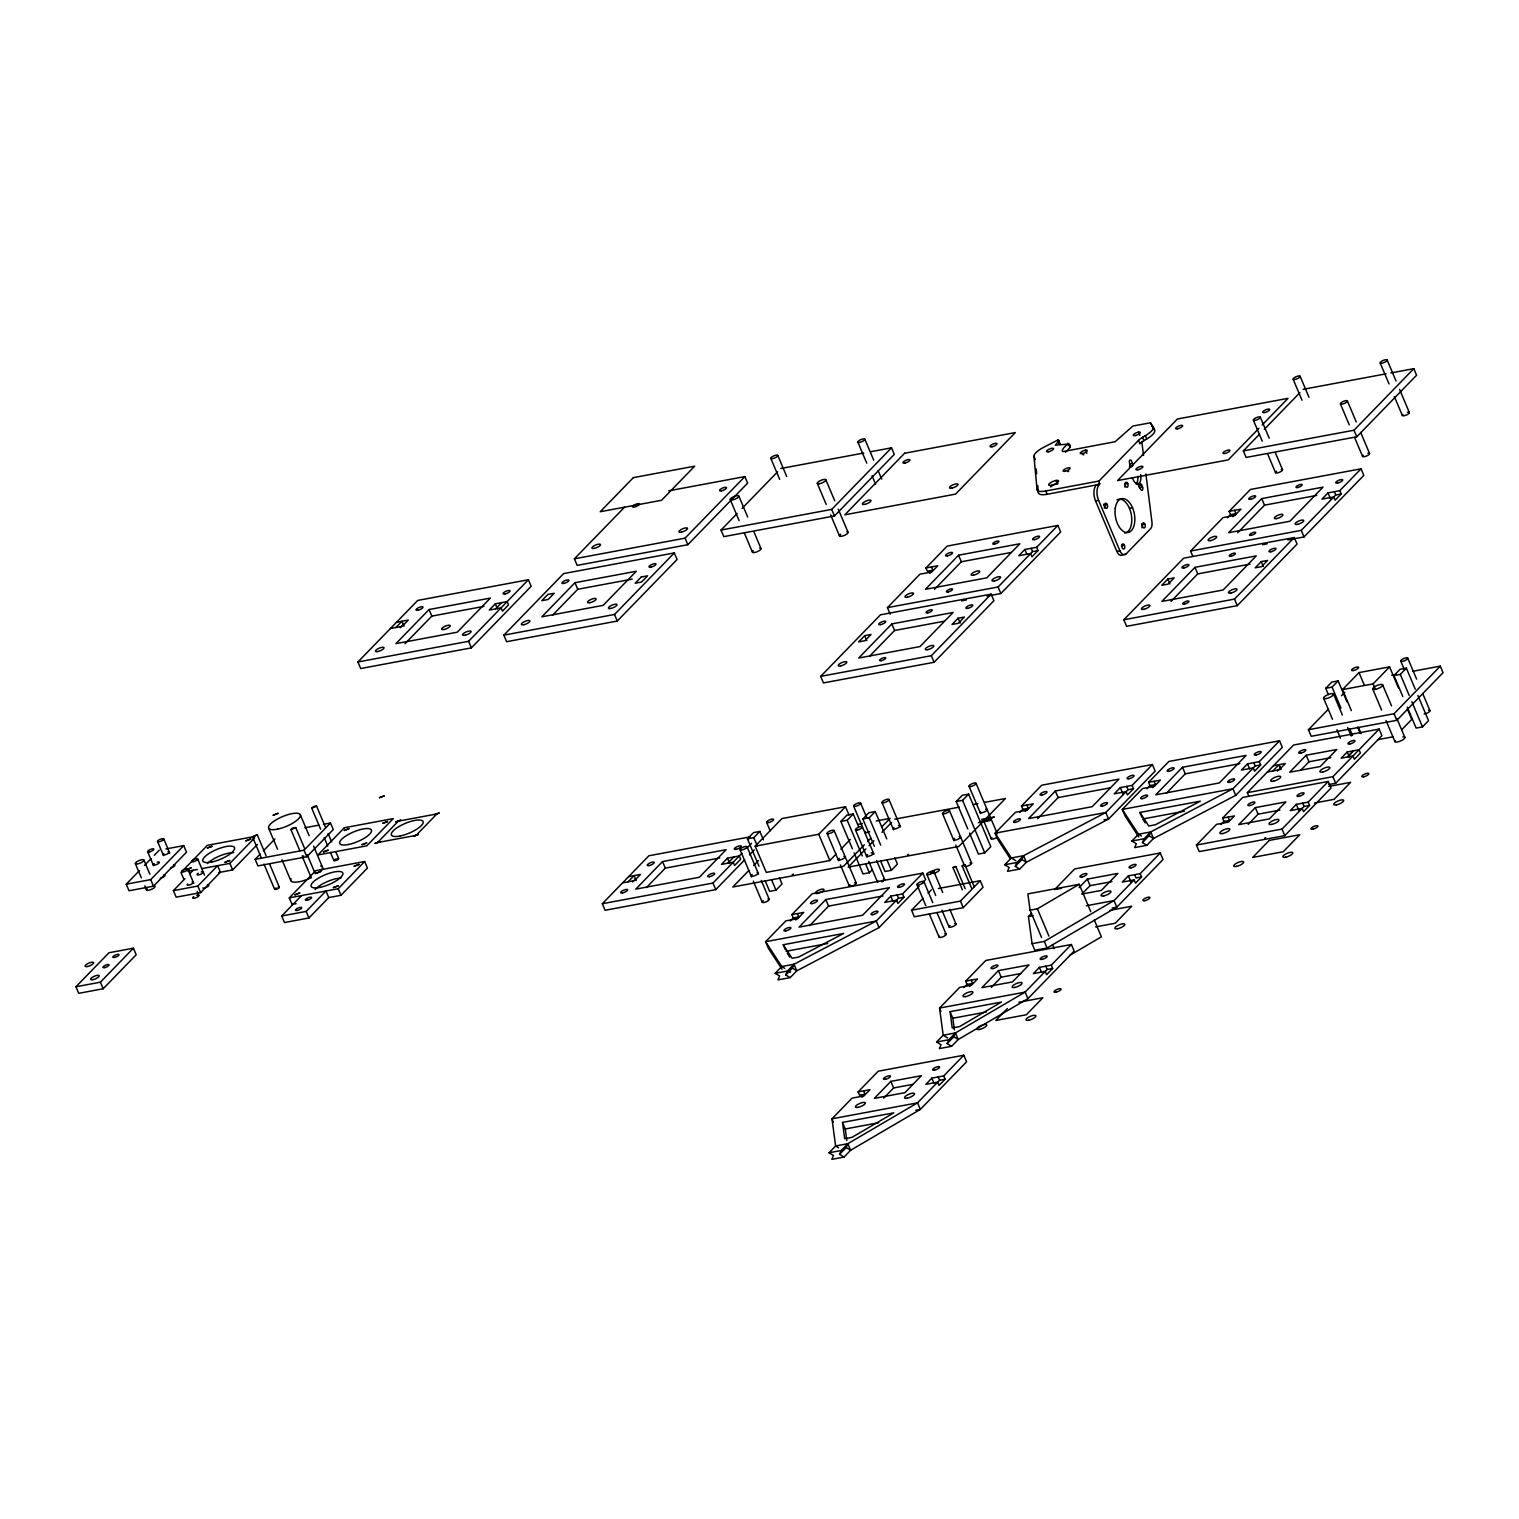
<?xml version="1.0" encoding="UTF-8"?>
<svg xmlns="http://www.w3.org/2000/svg" width="1519" height="1519" viewBox="0 0 1519 1519"><rect width="100%" height="100%" fill="white"/><g stroke="black" fill="none" stroke-linecap="round" stroke-linejoin="round"><path stroke-width="1.5" d="M266.11 855.748L257.243 834.728L252.553 836.931L261.306 857.798M299.813 850.621L290.907 829.545L292.977 827.855L295.749 827.532L304.616 848.551M295.768 827.722L290.926 829.602M320.623 829.184L311.718 808.127L313.787 806.437L316.56 806.114L325.427 827.133M337.332 858.52C342.497 859.108 329.376 862.792 335.984 858.957M186.552 869.627L191.375 867.577L187.824 869.836M955.774 866.589L953.002 867.615L955.774 866.495L965.154 888.71M971.552 888.121L962.173 865.906L963.445 864.9L964.926 864.729L974.325 887.001M964.945 864.881L962.192 865.944M919.185 886.28L879.026 927.615L796.791 970.812L790.184 977.609L785.741 974.894L787.412 971.04L794.019 964.242L876.254 921.046L896.514 900.178L897.9 903.463L903.957 897.235L902.571 893.95L922.83 873.102L925.603 879.653L922.394 882.976M785.741 974.894L792.348 968.097L794.019 964.242L781.791 966.521L775.184 973.318L779.627 976.033L777.956 979.888L790.184 977.609M839.589 1154.345L841.241 1150.491L847.849 1143.693L917.552 1102.832L937.66 1082.155L939.046 1085.439L945.103 1079.193L943.698 1075.927L963.806 1055.23L966.578 1061.8L920.343 1109.402L850.621 1150.263L844.032 1157.06L831.804 1159.339L833.475 1155.484L829.032 1152.769L835.621 1145.972L847.849 1143.693L850.621 1150.263L846.178 1147.548L839.589 1154.345L844.032 1157.06M846.178 1147.548L847.849 1143.693M1015.281 866.343L1016.952 862.488L1023.559 855.691L1105.813 812.494L1128.047 789.709L1133.516 788.684L1132.13 785.399L1152.389 764.532L1155.162 771.101L1108.585 819.064L1026.331 862.26L1019.724 869.058L1007.496 871.336L1009.167 867.482L1004.724 864.767L1011.331 857.969L1023.559 855.691L1026.331 862.26L1021.888 859.545L1015.281 866.343L1019.724 869.058M1021.888 859.545L1023.559 855.691M947.153 1043.591L948.824 1039.737L955.432 1032.939L1025.135 992.097L1045.224 971.4L1046.61 974.685L1052.667 968.457L1051.281 965.173L1071.37 944.495L1074.142 951.046L1027.907 998.667L958.204 1039.509L951.597 1046.306L939.369 1048.585L941.039 1044.73L936.596 1042.034L943.204 1035.217L955.432 1032.939L958.204 1039.509L953.761 1036.793L947.153 1043.591L951.597 1046.306M953.761 1036.793L955.432 1032.939M1142.44 842.608L1144.111 838.754L1150.718 831.937L1232.953 788.76L1255.207 765.956L1260.656 764.949L1259.27 761.665L1279.53 740.797L1282.302 747.367L1235.725 795.31L1153.491 838.507L1146.883 845.305L1134.655 847.602L1136.326 843.748L1131.883 841.032L1138.491 834.235L1150.718 831.937L1153.491 838.507L1149.048 835.792L1142.44 842.608L1146.883 845.305M1149.048 835.792L1150.718 831.937M1068.863 444.004L1055.344 445.2L1059.104 440.567L1057.889 440.016L1042.831 447.744A17.203 5.241 -22.9 0 0 1033.945 456.327L1037.021 489.308L1038.407 492.593A17.962 5.449 -22.9 0 0 1047.142 494.283L1099.414 484.371L1098.978 481.048L1138.472 440.377A11.962 3.646 -22.9 0 1 1142.535 437.358L1145.307 435.725A17.962 5.449 -22.9 0 0 1153.13 426.687L1150.149 422.852L1132.927 426.023L1115.155 441.706L1063.623 451.466C1058.04 452.396 1071.275 438.231 1070.173 447.383L1065.465 452.225M1070.249 447.289L1067.648 443.206M165.951 848.931L183.723 845.608L186.514 852.178L153.476 886.185L129.02 890.742L126.248 884.172L139.463 870.577M144.419 865.469L151.027 858.672M154.33 855.273L159.286 850.165M357.933 661.961L417.725 600.423L528.384 579.745L531.156 586.315L471.365 647.872L360.706 668.531L357.933 661.961L468.593 641.303L528.384 579.745M126.248 884.172L150.704 879.615L183.723 845.608M395.889 627.499L401.946 621.271L404.016 626.189M400.294 627.67L403.332 624.537M429.061 609.537L395.946 643.638L457.238 632.189L490.371 598.087L429.061 609.537L431.833 616.106L405.022 643.695M75.95 986.761L108.969 952.755L133.425 948.179L136.197 954.748L103.178 988.755L78.722 993.331L75.95 986.761L100.406 982.185L133.425 948.179M173.394 890.628L197.831 886.052L217.654 865.659L220.426 872.21L200.622 892.621L176.166 897.178L173.394 890.628L184.938 878.723M189.894 873.615L193.198 870.216M201.932 868.583L229.882 863.362L254.66 837.861M218.679 872.552L232.654 869.931L257.433 844.431M495.327 603.821L489.289 610.049L501.08 607.847L502.466 611.132L508.523 604.904L507.137 601.619L495.327 603.821L497.416 608.739M495.631 608.872L501.688 602.644M323.49 824.285L330.477 822.994L333.25 829.545L306.819 856.754L257.926 865.887L255.154 859.317L260.091 854.21M263.395 850.811L274.958 838.925M668.759 490.808L744.842 476.605L747.614 483.156L687.822 544.713L577.163 565.391L574.391 558.821L624.48 507.251M503.852 635.151L563.644 573.593L674.303 552.935L677.075 559.486L617.284 621.043L506.624 641.702L503.852 635.151L614.511 614.473L674.303 552.935M255.154 859.317L304.047 850.184L330.477 822.994M574.979 582.707L541.865 616.809L603.157 605.359L636.29 571.258L574.979 582.707L577.752 589.277L552.536 615.252M296.148 903.672L292.085 904.432L289.313 897.862L315.724 870.653L364.636 861.52L367.408 868.09L340.978 895.299L328.75 897.577L308.946 917.97L284.49 922.546L281.718 915.976L301.54 895.583M281.718 915.976L306.173 911.419L325.977 891.007L328.75 897.577M289.313 897.862L338.205 888.729L364.636 861.52M574.391 558.821L685.05 538.163L744.842 476.605M870.748 451.713L891.501 447.839L894.273 454.409L834.482 515.947L723.822 536.625L721.031 530.055L737.209 513.422M742.05 508.428L777.595 471.82M721.031 530.055L831.709 509.397L891.501 447.839M820.678 676.373L880.469 614.815L991.129 594.138L993.901 600.708L934.109 662.265L823.45 682.923L820.678 676.373L931.337 655.695L991.129 594.138M890.21 614.208L887.438 607.638L919.925 574.182L931.736 571.979L937.793 565.752L925.982 567.954L927.368 571.239L932.818 570.214L931.432 566.929M925.982 567.954L947.21 546.081L1057.889 525.422L1060.661 531.992L1000.869 593.53L987.027 596.113M744.671 859.849L715.753 889.621L605.094 910.28L602.321 903.729L648.898 855.767L750.348 836.817M864.691 635.664L858.634 641.891L864.976 640.714L871.033 634.467L864.691 635.664L866.76 640.581M628.05 881.836L634.107 875.609L636.176 880.526M929.799 573.328L932.818 570.214M632.455 882.007L635.493 878.893M891.805 623.929L858.691 658.031L919.982 646.581L953.097 612.48L891.805 623.929L894.577 630.499L869.343 656.474M958.565 555.194L925.451 589.296L986.742 577.847L1019.857 543.764L958.565 555.194L961.337 561.764L934.527 589.372M662.531 861.577L635.777 889.128L699.348 877.26L726.12 849.691L662.531 861.577L665.303 868.127L646.41 887.59M958.071 618.214L952.014 624.461L958.375 623.265L964.413 617.037L958.071 618.214L960.16 623.151M1036.642 547.296L1024.831 549.498L1018.774 555.726L1030.585 553.524L1031.971 556.808L1038.028 550.562L1036.642 547.296L1057.889 525.422M727.487 858.159L721.449 864.406L733.24 862.203L734.645 865.469L740.683 859.241L739.297 855.957L727.487 858.159L729.576 863.096M758.968 866.172L747.443 838.849L753.5 832.621L759.842 831.444L763.392 839.836M727.791 863.21L733.848 856.982M747.443 838.849L753.785 837.672L759.842 831.444M1100.079 483.688L1096.357 484.941A11.962 6.646 79.4 0 0 1095.522 500.871L1116.864 551.435A7.481 4.158 79.4 0 0 1122.94 554.587L1125.997 554.017L1150.548 528.764A7.481 4.158 79.4 0 0 1151.972 522.213L1145.877 473.89M887.438 607.638L998.097 586.98L1032.559 551.587L1038.028 550.562M602.321 903.729L712.981 883.052L741.899 853.298M746.721 848.324L751.525 843.368M1138.472 440.377L1139.858 443.662L1141.794 441.668L1143.541 455.472M836.134 854.039L829.849 860.532L766.26 872.4L755.171 846.14L781.924 818.589L845.513 806.722L848.931 814.792M749.494 854.893L754.316 849.937M748.867 870.463L732.804 887.001L843.482 866.324L864.349 844.83M753.69 865.507L758.513 860.532M755.171 846.14L818.741 834.273L845.513 806.722M852.368 848.722L840.842 821.418L846.88 815.19L853.241 813.994L858.558 826.602M765.196 880.868L769.62 891.368L775.981 890.191L782.019 883.963L779.361 877.659M840.842 821.418L847.184 820.222L853.241 813.994M874.374 846.292L862.83 818.988L868.887 812.741L875.229 811.564L886.773 838.868M862.83 818.988L869.172 817.792L875.229 811.564M840.861 849.178L850.298 839.456M1258.947 428.301L1228.244 459.896L1117.566 480.574L1177.358 419.016L1288.036 398.339L1262.175 424.959M790.279 921.008L793.298 917.894L791.912 914.609L812.171 893.761L922.83 873.102M1390.739 372.971L1413.809 368.661L1416.581 375.231L1356.79 436.788L1246.112 457.447L1243.339 450.877L1259.498 434.244M1264.359 429.25L1299.903 392.661M867.558 841.526L870.786 838.222M882.026 826.64L890.058 818.38L876.216 820.963M795.728 920.001L798.766 916.887L797.38 913.603M865.868 848.931L848.191 867.121L958.869 846.463L1005.445 798.5L984.692 802.374M869.077 845.627L873.9 840.672M881.931 832.393L891.558 822.482M825.804 899.571L799.051 927.122L862.621 915.235L889.393 887.685L825.804 899.571L828.577 906.121L809.684 925.584M854.153 852.937L863.02 873.938L869.362 872.76L872.4 869.646M1123.832 619.752L1183.624 558.195L1294.283 537.536L1297.055 544.106L1237.263 605.663L1126.604 626.322L1123.832 619.752L1234.491 599.094L1294.283 537.536M1192.662 555.954L1190.592 551.036L1223.08 517.58L1234.89 515.378L1240.947 509.131L1229.137 511.352L1230.523 514.618L1227.504 517.751M1229.137 511.352L1250.384 489.479L1361.043 468.82L1363.815 475.371L1304.024 536.929L1287.884 539.948M1167.845 579.062L1161.788 585.29L1168.13 584.093L1174.187 577.866L1167.845 579.062L1169.915 583.98M967.755 828.861L956.229 801.538L962.268 795.31L968.628 794.133L990.806 846.653L984.749 852.881L978.407 854.058L969.54 833.058M1232.953 516.726L1235.991 513.612L1234.605 510.327M880.583 860.988L885.007 871.507L891.368 870.311L897.406 864.083L894.748 857.779M956.229 801.538L962.571 800.361L968.628 794.133M1194.978 567.328L1161.845 601.429L1223.156 589.98L1256.27 555.878L1194.978 567.328L1197.75 573.897L1170.94 601.486M1261.719 498.593L1228.605 532.694L1289.916 521.245L1323.03 487.143L1261.719 498.593L1264.511 505.162L1237.7 532.77M902.571 893.95L890.761 896.153L884.723 902.4L896.514 900.178M895.469 901.375L898.507 898.261L903.957 897.235M1243.339 450.877L1354.018 430.219L1413.809 368.661M938.362 888.52L980.268 880.697L983.04 887.248L963.236 907.659L914.324 916.792L911.552 910.223L923.115 898.318M928.071 893.229L931.375 889.83M1019.819 812.456L1022.838 809.342L1021.452 806.057L1041.73 785.209L1152.389 764.532M1261.245 561.612L1255.188 567.84L1261.529 566.663L1267.587 560.435L1261.245 561.612L1263.314 566.53M1339.796 490.675L1327.986 492.878L1321.948 499.124L1333.758 496.922L1335.144 500.188L1341.182 493.96L1339.796 490.675L1361.043 468.82M1025.287 811.45L1028.306 808.336L1026.92 805.051M1190.592 551.036L1301.251 530.359L1335.733 494.985L1341.182 493.96M1055.363 791L1028.591 818.57L1092.18 806.684L1118.933 779.133L1055.363 791L1058.135 797.57L1037.667 818.646M911.552 910.223L960.464 901.09L980.268 880.697M1132.13 785.399L1120.319 787.601L1114.262 793.829L1126.073 791.627L1127.459 794.912L1133.516 788.684M1146.978 788.722L1149.997 785.608L1148.611 782.323L1168.87 761.456L1279.53 740.797M1152.427 787.696L1155.465 784.582L1154.079 781.298M863.627 1090.87L865.014 1094.155L859.507 1095.18L858.121 1091.895L878.21 1071.218L963.806 1055.23M964.052 987.559L967.071 984.445L965.685 981.16L985.793 960.464L1071.37 944.495M1054.585 889.64L1074.674 868.944L1160.269 852.975L1163.041 859.526L1116.807 907.147L1047.085 947.989L1034.857 950.267L1032.085 943.698L1028.439 916.546L1031.534 913.375M861.995 1097.269L865.014 1094.155M969.559 986.534L972.578 983.401L971.192 980.135M1182.504 767.266L1155.75 794.817L1219.32 782.95L1246.093 755.399L1182.504 767.266L1185.276 773.836L1166.383 793.279M890.856 1081.376L874.355 1098.37L904.906 1092.674L921.425 1075.68L890.856 1081.376L893.628 1087.946L883.735 1098.142M998.439 970.641L981.92 987.635L1012.489 981.92L1028.99 964.926L998.439 970.641L1001.211 977.192L991.299 987.407M1079.079 887.609L1087.319 879.121L1117.889 873.406L1101.37 890.4L1081.737 894.083L1090.091 885.672L1111.927 881.609M943.698 1075.927L931.869 1078.129L925.812 1084.357L937.66 1082.155M1051.281 965.173L1039.433 967.394L1033.376 973.622L1045.224 971.4M1140.161 873.653L1128.332 875.874L1122.275 882.102L1134.123 879.881L1135.509 883.166L1141.566 876.938L1140.161 873.653L1160.269 852.975M1007.344 1008.559L995.78 1020.464L1026.35 1014.749L1042.869 997.755L1018.85 1002.236M1134.123 879.881L1114.016 900.577L1044.312 941.419L1032.085 943.698M936.558 1083.351L939.596 1080.237L945.103 1079.193M1044.142 972.597L1047.161 969.483L1052.667 968.457M1259.27 761.665L1247.46 763.867L1241.422 770.095L1253.213 767.892L1254.599 771.177L1260.656 764.949M1328.384 694.62L1325.726 688.316L1331.783 682.088L1338.125 680.892L1347.011 701.911M1325.726 688.316L1332.068 687.12L1338.125 680.892M1351.378 710.607L1342.511 689.588L1359.011 672.594L1389.581 666.879L1398.467 687.898M1222.586 818.133L1242.675 797.437L1328.252 781.469L1331.024 788.038L1284.789 835.64L1199.213 851.608L1196.44 845.058L1216.529 824.361L1228.377 822.159L1234.434 815.912L1222.586 818.133L1223.972 821.418L1220.934 824.532M1248.713 795.937L1247.327 792.652L1293.561 745.051L1379.138 729.082L1381.91 735.652L1335.676 783.253L1328.745 784.545M1412.518 671.322L1440.278 666.138L1443.05 672.708L1396.815 720.31L1311.22 736.297L1308.448 729.728L1328.271 709.316M1341.486 695.721L1344.79 692.322M1272.884 770.949L1278.979 764.722L1281.049 769.639M1277.289 771.12L1280.327 768.006L1278.922 764.722M1342.511 689.588L1373.081 683.892L1389.581 666.879M1255.321 807.614L1238.801 824.608L1269.371 818.912L1285.89 801.899L1255.321 807.614L1258.093 814.184L1248.181 824.38M1306.207 755.228L1289.688 772.222L1320.258 766.525L1336.777 749.513L1306.207 755.228L1308.979 761.779L1300.72 770.285M1402.834 696.575L1393.967 675.575L1400.024 669.347L1406.366 668.151L1415.233 689.17M1393.967 675.575L1400.309 674.398L1406.366 668.151M1308.163 802.146L1296.315 804.367L1290.258 810.595L1302.106 808.393L1303.492 811.659L1309.549 805.431L1308.163 802.146L1328.252 781.469M1347.201 751.981L1341.144 758.209L1352.992 755.987L1354.378 759.272L1360.435 753.044L1359.049 749.759L1347.201 751.981L1349.29 756.899M1347.505 757.032L1353.543 750.785L1347.543 757.013M1196.44 845.058L1282.017 829.07L1304.043 806.456L1309.549 805.431M1247.327 792.652L1332.904 776.684L1379.138 729.082M1308.448 729.728L1394.043 713.74L1440.278 666.138M1401.866 729.614L1411.778 719.398L1407.335 708.898M1407.278 707.094L1416.145 728.095L1422.487 726.917L1428.544 720.671L1417.892 695.474M1139.858 443.662A11.962 3.646 -22.9 0 1 1143.921 440.643L1146.693 439.01A17.962 5.449 -22.9 0 0 1154.516 429.972L1153.13 426.687M1079.212 884.305L1027.869 893.894L1030.053 910.185L1037.382 908.818L1079.212 884.305L1090.737 911.628M1069.528 955.508L1101.389 936.824L1094.288 920.02M276.002 887.893C270.914 891.596 283.085 887.476 278.015 887.134M303.591 855.957L302.11 855.957M780.823 468.498L863.836 453.004M1303.131 389.32L1386.125 373.826M1132.794 465.592A2.241 1.253 79.4 0 0 1132.566 463.428L1129.509 463.998A2.241 1.253 79.4 0 1 1129.395 466.941M1037.021 489.308A17.962 5.449 -22.9 0 0 1045.756 490.998L1098.978 481.048M1124.668 484.048L1127.725 483.479M396.478 622.277L408.288 620.075L402.231 626.303L390.421 628.505M431.833 616.106L484.048 606.347M1136.725 484.447L1139.782 483.877A2.241 1.253 79.4 0 1 1141.604 484.827L1142.554 487.067A2.241 1.253 79.4 0 1 1142.383 490.048A2.241 1.253 79.4 0 1 1140.56 489.099L1139.63 486.877A2.241 1.253 79.4 0 1 1139.782 483.877M577.752 589.277L632.246 579.1M1141.604 484.827L1138.547 485.396L1139.497 487.637A2.241 1.253 79.4 0 1 1139.725 488.396M1139.497 487.637L1142.554 487.067M1095.522 500.871L1098.579 500.302A11.962 6.646 79.4 0 1 1099.414 484.371M1104.18 505.143L1107.237 504.574M1129.471 508.314L1132.528 507.745M1141.851 524.758L1144.908 524.188M961.337 561.764L1011.293 552.441M1264.511 505.162L1316.707 495.422M1230.523 514.618L1235.991 513.612M1121.383 545.853L1124.44 545.283M1116.864 551.435L1119.921 550.865A7.481 4.158 79.4 0 0 1125.997 554.017M961.679 600.859L966.293 599.986M1262.536 544.675L1267.131 543.821M894.577 630.499L944.533 621.176M1197.75 573.897L1249.966 564.138M253.977 836.608L207.4 845.305L180.97 872.495L183.761 879.064M304.863 827.76L318.819 825.159M187.957 871.203L197.28 869.457M1391.708 675.214L1396.322 674.341M857.779 824.399L862.393 823.545M894.767 819.159L959.324 807.121M973.166 804.538L977.78 803.665M665.303 868.127L719.816 857.969M628.638 876.634L640.448 874.431L634.391 880.659L622.581 882.862M1058.135 797.57L1110.351 787.829M1185.276 773.836L1239.77 763.658M1021.452 806.057L1033.262 803.855L1027.205 810.083L1015.414 812.304L995.135 833.153L997.907 839.722L1010.363 858.805M1148.611 782.323L1160.421 780.12L1154.364 786.348L1142.554 788.551L1122.294 809.418L1125.066 815.988L1138.775 836.969M1377.79 739.658L1393.075 736.81M1022.838 809.342L1028.306 808.336M1149.997 785.608L1155.465 784.582M1273.473 765.747L1285.321 763.525L1279.264 769.772L1267.416 771.975M1308.979 761.779L1330.815 757.715M1139.934 812.437L1200.333 801.178L1155.427 824.741L1148.763 825.994L1139.934 812.437L1142.003 817.374M1103.971 819.918L1108.585 819.064L1105.813 812.494L995.135 833.153L1011.331 857.969L1015.774 860.684M1184.516 811.203L1142.706 819.007L1145.231 822.88M1328.802 786.424L1350.638 782.342L1334.119 799.336L1314.486 803.019M1258.093 814.184L1279.928 810.102M1223.972 821.418L1229.479 820.393L1228.093 817.108M1004.724 864.767L1016.952 862.488M1131.883 841.032L1144.111 838.754M828.577 906.121L883.071 895.944M791.912 914.609L803.722 912.406L797.665 918.653L785.855 920.856L765.595 941.704L768.367 948.274L782.076 969.274M793.298 917.894L798.766 916.887M1056.427 889.299L1061.477 888.349M1141.566 876.938L1136.06 877.963L1134.674 874.678M783.234 944.742L843.634 933.463L798.728 957.046L792.064 958.28L783.234 944.742L785.304 949.66M786.007 951.312L827.817 943.489M1028.439 916.546L1033.072 915.691M1086.275 905.761L1114.016 900.577L1116.807 907.147L1112.174 908.001M1109.933 910.318L1131.75 906.235L1115.25 923.229L1095.598 926.894M775.184 973.318L787.412 971.04M786.595 972.711L790.677 971.951M965.685 981.16L977.533 978.939L971.495 985.166L959.647 987.388L939.539 1008.065L943.204 1035.217L947.647 1037.933M1001.211 977.192L1020.863 973.527M967.071 984.445L972.578 983.401M950.059 1011.673L1001.401 1002.084L959.59 1026.597L952.242 1027.964L950.059 1011.673L952.831 1018.243L954.388 1029.882M952.831 1018.243L986.325 1011.996M936.596 1042.034L948.824 1039.737M858.121 1091.895L869.969 1089.693L863.912 1095.921L852.064 1098.123L831.975 1118.819L835.621 1145.972L838.583 1147.775M893.628 1087.946L913.28 1084.281M842.494 1122.427L893.837 1112.838L852.007 1137.351L844.678 1138.718L842.494 1122.427L845.267 1128.978L846.824 1140.617M915.71 1110.275L920.343 1109.402L917.552 1102.832L831.975 1118.819L833.361 1122.104M845.267 1128.978L878.76 1122.731M829.032 1152.769L841.241 1150.491M1059.446 443.282L1060.224 444.232L1058.838 440.947M1141.453 836.039L1138.491 834.235L1122.294 809.418L1232.953 788.76L1235.725 795.31M792.348 968.097L796.791 970.812L794.019 964.242M784.753 968.325L781.791 966.521L765.595 941.704L876.254 921.046L879.026 927.615M279.287 887.115L269.66 864.14M257.262 834.842L252.496 836.893M1152.18 426.307L1154.516 429.972M311.737 808.184L316.56 806.114M338.718 858.596L336.079 852.33M787.26 953.248L789.785 957.103M953.002 867.615L962.381 889.83M1387.151 360.003A3.797 1.158 -22.9 0 1 1382.29 363.136A3.797 1.158 -22.9 0 1 1381.549 361.294A3.797 1.158 -22.9 0 1 1387.151 360.003L1396.037 381.022M1399.588 389.415L1409.347 412.541M1380.163 362.946L1389.05 383.965M1394.366 396.573L1402.36 415.465M1347.391 400.959A3.797 1.158 -22.9 0 1 1342.511 404.073A3.797 1.158 -22.9 0 1 1341.771 402.231A3.797 1.158 -22.9 0 1 1347.391 400.959L1356.258 421.959M1360.701 432.459L1369.568 453.478M1354.018 430.219L1356.79 436.788M1340.404 403.883L1349.271 424.902M1354.606 437.51L1362.581 456.403M1300.112 376.256A3.797 1.158 -22.9 0 1 1295.232 379.389A3.797 1.158 -22.9 0 1 1294.492 377.547A3.797 1.158 -22.9 0 1 1300.112 376.256L1308.979 397.275M1293.125 379.199L1301.992 400.219M1407.771 658.202A3.816 1.158 -22.9 0 1 1402.702 661.316A3.816 1.158 -22.9 0 1 1402.246 659.341A3.816 1.158 -22.9 0 1 1407.771 658.202L1416.619 679.126M1422.828 693.822L1429.93 710.645M1334.347 491.7L1335.733 494.985M1400.746 661.126L1404.297 669.537M1327.986 492.878L1330.777 499.447M1400.309 674.398L1409.176 695.398M1411.854 701.702L1422.487 726.917M1382.632 684.841L1391.518 705.841M1396.834 718.449L1404.828 737.361M1394.043 713.74L1396.815 720.31M1260.333 417.212A3.797 1.158 -22.9 0 1 1255.472 420.326A3.797 1.158 -22.9 0 1 1254.732 418.485A3.797 1.158 -22.9 0 1 1260.333 417.212L1269.219 438.213M1275.428 452.928L1282.53 469.732M1373.081 683.892L1374.847 688.088M1372.739 689.075L1381.625 710.095M1386.05 720.595L1394.936 741.614M1301.251 530.359L1304.024 536.929M1253.346 420.136L1262.232 441.156M1267.549 453.763L1275.542 472.656M1359.011 672.594L1364.347 685.202M1358.48 727.411L1361.138 733.715M1357.644 727.107L1360.321 733.411M1332.068 687.12L1340.954 708.139M1349.821 729.139L1352.48 735.443M1333.492 694.012L1342.359 715.012M1347.695 727.62L1351.245 736.031M1323.6 698.265L1332.467 719.265M1336.91 729.766L1340.461 738.177M1332.904 776.684L1335.676 783.253M1234.491 599.094L1237.263 605.663M1150.851 423.079L1152.237 426.364M1302.656 803.171L1304.043 806.456M1145.307 435.725L1146.693 439.01M1142.535 437.358L1143.921 440.643M1296.315 804.367L1299.087 810.937M1138.472 432.118L1139.858 435.402M1132.566 463.428L1131.617 461.187A2.241 1.253 79.4 0 0 1129.794 460.238A2.241 1.253 79.4 0 0 1129.642 463.238L1130.592 465.46A2.241 1.253 79.4 0 0 1132.433 466.371M1253.821 762.69L1255.207 765.956M1282.017 829.07L1284.789 835.64M1132.282 477.669L1133.117 479.643A7.709 4.291 79.4 0 0 1138.851 483.327A7.709 4.291 79.4 0 0 1140.598 474.725M1247.46 763.867L1249.548 768.785M1085.42 450.156L1086.807 453.44M1098.579 500.302L1119.921 550.865M1055.99 480.46L1057.376 483.726M1033.945 456.327L1035.331 459.611M1045.756 490.998L1047.142 494.283M1031.173 548.302L1032.559 551.587M1126.661 786.424L1128.047 789.709M1024.831 549.498L1026.92 554.416M1120.319 787.601L1123.092 794.171M1128.332 875.874L1131.104 882.425M998.097 586.98L1000.869 593.53M1087.319 879.121L1090.091 885.672M864.843 439.181A3.797 1.158 -22.9 0 1 859.982 442.314A3.797 1.158 -22.9 0 1 859.241 440.453A3.797 1.158 -22.9 0 1 864.843 439.181L873.729 460.181M878.153 470.7L881.704 479.093M857.855 442.124L866.741 463.124M872.058 475.732L875.609 484.143M931.337 655.695L934.109 662.265M1037.382 908.818L1048.926 936.122M1052.477 944.533L1054.243 948.729M1044.312 941.419L1047.085 947.989M1030.053 910.185L1041.578 937.508M976.014 783.291A3.797 1.158 -22.9 0 1 971.154 786.424A3.797 1.158 -22.9 0 1 970.413 784.563A3.797 1.158 -22.9 0 1 976.014 783.291L997.318 833.703M1045.775 966.198L1047.161 969.483M969.027 786.234L980.571 813.538M983.23 819.842L991.223 838.754M1039.433 967.394L1041.502 972.312M962.571 800.361L984.749 852.881M825.842 479.757L834.728 500.776M838.279 509.169L848.039 532.277M831.709 509.397L834.482 515.947M817.336 483.422L826.203 504.422M830.646 514.941L839.513 535.941M949.47 810.633A3.797 1.158 -22.9 0 1 944.59 813.747A3.797 1.158 -22.9 0 1 943.85 811.905A3.797 1.158 -22.9 0 1 949.47 810.633L971.647 863.153M1027.907 998.667L1025.135 992.097L939.539 1008.065L940.926 1011.35M942.483 813.557L954.008 840.88M955.793 845.077L964.66 866.077M777.804 455.434A3.797 1.158 -22.9 0 1 772.924 458.567A3.797 1.158 -22.9 0 1 772.184 456.706A3.797 1.158 -22.9 0 1 777.804 455.434L786.671 476.453M960.464 901.09L963.236 907.659M770.817 458.377L779.684 479.377M933.824 871.469A3.797 1.158 -22.9 0 1 928.944 874.602A3.797 1.158 -22.9 0 1 928.204 872.76A3.797 1.158 -22.9 0 1 933.824 871.469L942.691 892.488M949.793 909.292L956.002 923.989M926.837 874.412L935.704 895.432M941.913 910.128L949.014 926.932M888.976 799.545A3.797 1.158 -22.9 0 1 884.096 802.678A3.797 1.158 -22.9 0 1 883.355 800.817A3.797 1.158 -22.9 0 1 888.976 799.545L900.501 826.849M923.913 881.685A3.797 1.158 -22.9 0 1 919.033 884.799A3.797 1.158 -22.9 0 1 918.292 882.957A3.797 1.158 -22.9 0 1 923.913 881.685L932.78 902.685M937.223 913.185L946.09 934.204M881.988 802.488L893.514 829.792M916.925 884.609L925.793 905.628M929.343 914.02L939.103 937.128M738.842 496.105A4.633 1.405 -22.9 0 1 732.671 499.922A4.633 1.405 -22.9 0 1 732.101 497.51A4.633 1.405 -22.9 0 1 738.842 496.105L747.671 517.03M753.88 531.726L760.981 548.53M869.172 817.792L880.716 845.115M886.925 859.811L891.368 870.311M860.627 803.152A3.797 1.158 -22.9 0 1 855.767 806.285A3.797 1.158 -22.9 0 1 855.026 804.443A3.797 1.158 -22.9 0 1 860.627 803.152L866.836 817.868M730.278 499.675L739.145 520.675M744.481 533.283L752.456 552.194M897.121 894.976L898.507 898.261M853.64 806.095L873.957 854.191M876.615 860.495L884.609 879.406M890.761 896.153L892.849 901.09M855.425 829.811L866.969 857.134M868.735 861.33L877.621 882.33M847.184 820.222L862.26 855.938M865.811 864.349L869.362 872.76M834.083 830.494A3.797 1.158 -22.9 0 1 829.203 833.627A3.797 1.158 -22.9 0 1 828.463 831.785A3.797 1.158 -22.9 0 1 834.083 830.494L856.26 883.014M938.21 1076.952L939.596 1080.237M931.869 1078.129L933.938 1083.047M827.096 833.437L838.621 860.741M840.406 864.957L849.273 885.957M818.741 834.273L829.849 860.532M685.05 538.163L687.822 544.713M766.601 822.349L770.152 830.76M753.785 837.672L757.335 846.064M771.538 879.691L775.981 890.191M747.025 846.748A3.797 1.158 -22.9 0 1 742.164 849.88A3.797 1.158 -22.9 0 1 741.424 848.039A3.797 1.158 -22.9 0 1 747.025 846.748L758.57 874.071M761.228 880.374L769.222 899.267M740.038 849.691L751.582 876.995M753.348 881.21L762.234 902.21M614.511 614.473L617.284 621.043M712.981 883.052L715.753 889.621M468.593 641.303L471.365 647.872M328.085 833.437L331.636 841.83M324.174 837.596L327.724 846.007M330.382 852.311L333.933 860.703M338.205 888.729L340.978 895.299M300.287 814.659L309.173 835.678M313.617 846.178L322.484 867.197M307.275 854.855L315.268 873.767M304.047 850.184L306.819 856.754M302.471 856.925L311.338 877.925M306.173 911.419L308.946 917.97M268.673 828.254L277.559 849.254M281.983 859.754L290.87 880.773M263.964 864.102L274.616 889.318M229.882 863.362L232.654 869.931M197.698 858.994A3.361 1.025 -22.9 0 1 193.255 861.767A3.361 1.025 -22.9 0 1 192.799 860.039A3.361 1.025 -22.9 0 1 197.698 858.994L204.514 875.153M197.831 886.052L200.622 892.621M187.786 869.191A3.361 1.025 -22.9 0 1 183.343 871.963A3.361 1.025 -22.9 0 1 182.888 870.235A3.361 1.025 -22.9 0 1 187.786 869.191L193.767 883.336M197.166 891.425L198.875 895.451M163.767 838.944A3.361 1.025 -22.9 0 1 159.324 841.716A3.361 1.025 -22.9 0 1 158.868 839.988A3.361 1.025 -22.9 0 1 163.767 838.944L169.748 853.089M157.539 841.488L163.52 855.634M147.628 851.684L153.609 865.83M143.944 860.115A4.633 1.405 -22.9 0 1 137.792 863.912A4.633 1.405 -22.9 0 1 137.223 861.52A4.633 1.405 -22.9 0 1 143.944 860.115L149.887 874.166M150.704 879.615L153.476 886.185M135.381 863.684L141.362 877.811M144.78 885.9L146.489 889.944M100.406 982.185L103.178 988.755M1036.205 469.029L1036.642 473.738M1037.743 485.529L1038.407 492.593M1265.783 837.691A3.816 1.158 -22.9 0 1 1264.53 838.146M1428.544 710.341A3.816 1.158 -22.9 0 1 1429.208 711.879A3.816 1.158 -22.9 0 1 1424.119 713.968M1402.853 736.943A5.392 1.633 -22.9 0 1 1404.107 738.842A5.392 1.633 -22.9 0 1 1397.499 741.937A5.392 1.633 -22.9 0 1 1395.315 740.475M954.673 923.666A3.797 1.158 -22.9 0 1 955.185 925.261A3.797 1.158 -22.9 0 1 950.097 927.274A3.797 1.158 -22.9 0 1 950.078 925.489M944.571 933.9A3.797 1.158 -22.9 0 1 945.577 935.21A3.797 1.158 -22.9 0 1 940.774 937.413A3.797 1.158 -22.9 0 1 939.539 936.198M869.627 831.501A3.797 1.158 -22.9 0 1 865.602 832.716A3.797 1.158 -22.9 0 1 865.184 831.425M757.165 872.666A3.797 1.158 -22.9 0 1 757.07 874.45A3.797 1.158 -22.9 0 1 752.095 876.292A3.797 1.158 -22.9 0 1 752.19 874.507M843.842 856.431A3.797 1.158 -22.9 0 1 844.355 858.026A3.797 1.158 -22.9 0 1 839.247 860.039A3.797 1.158 -22.9 0 1 839.247 858.254M793.431 874.147A3.797 1.158 -22.9 0 1 792.196 874.678M767.892 898.944A3.797 1.158 -22.9 0 1 768.386 900.539A3.797 1.158 -22.9 0 1 763.298 902.552A3.797 1.158 -22.9 0 1 763.279 900.767M854.513 882.748A3.797 1.158 -22.9 0 1 855.748 884.039A3.797 1.158 -22.9 0 1 850.735 886.28A3.797 1.158 -22.9 0 1 849.994 884.78M898.526 825.501A3.797 1.158 -22.9 0 1 899.4 826.944A3.797 1.158 -22.9 0 1 894.33 829.07A3.797 1.158 -22.9 0 1 893.95 827.418M985.584 809.247A3.797 1.158 -22.9 0 1 986.591 810.557A3.797 1.158 -22.9 0 1 981.806 812.76A3.797 1.158 -22.9 0 1 980.571 811.545M871.071 853.032A3.797 1.158 -22.9 0 1 873.159 854.001A3.797 1.158 -22.9 0 1 867.919 856.393A3.797 1.158 -22.9 0 1 867.577 854.627M959.23 836.551A3.797 1.158 -22.9 0 1 959.742 838.165A3.797 1.158 -22.9 0 1 954.654 840.178A3.797 1.158 -22.9 0 1 954.635 838.374M908.59 854.381A3.797 1.158 -22.9 0 1 907.584 854.798M997.148 837.254A3.797 1.158 -22.9 0 1 992.344 839.096A3.797 1.158 -22.9 0 1 991.945 837.558M883.28 879.083A3.797 1.158 -22.9 0 1 884.533 879.862A3.797 1.158 -22.9 0 1 881.779 881.836M877.754 881.761A3.797 1.158 -22.9 0 1 878.191 881.286M969.9 862.887A3.797 1.158 -22.9 0 1 971.363 863.912A3.797 1.158 -22.9 0 1 967.014 866.229A3.797 1.158 -22.9 0 1 964.736 865.621M930.843 872.703A4.633 1.405 -22.9 0 1 936.255 869.514A4.633 1.405 -22.9 0 1 939.103 870.425A4.633 1.405 -22.9 0 1 933.293 873.482M192.078 882.007A3.361 1.025 -22.9 0 1 192.78 883.261A3.361 1.025 -22.9 0 1 188.47 885.159A3.361 1.025 -22.9 0 1 187.578 884.001M167.887 851.779A3.361 1.025 -22.9 0 1 168.761 853.013A3.361 1.025 -22.9 0 1 164.28 854.95A3.361 1.025 -22.9 0 1 163.824 853.526M157.16 862.165A3.361 1.025 -22.9 0 1 159.077 863.001A3.361 1.025 -22.9 0 1 154.368 865.146A3.361 1.025 -22.9 0 1 154.235 863.495M163.577 875.115A3.361 1.025 -22.9 0 1 164.527 876.235A3.361 1.025 -22.9 0 1 160.349 878.21M173.944 864.862A3.361 1.025 -22.9 0 1 174.419 866.039A3.361 1.025 -22.9 0 1 170.793 867.9M154.179 885.9A4.633 1.405 -22.9 0 1 153.723 888.083A4.633 1.405 -22.9 0 1 148.008 890.305A4.633 1.405 -22.9 0 1 147.115 888.672M315.06 889.583A17.203 5.241 -22.9 0 1 340.997 878.02M207.362 863.533A17.203 5.241 -22.9 0 1 233.66 852.653M201.211 871.944A3.361 1.025 -22.9 0 1 202.805 872.95A3.361 1.025 -22.9 0 1 198.04 875.001A3.361 1.025 -22.9 0 1 198.248 873.216M196.729 895.318A3.361 1.025 -22.9 0 1 198.514 896.21A3.361 1.025 -22.9 0 1 193.786 898.318A3.361 1.025 -22.9 0 1 193.748 896.647M207.4 884.95A3.361 1.025 -22.9 0 1 207.666 886.621A3.361 1.025 -22.9 0 1 202.786 888.026M320.661 865.982A17.203 5.241 -22.9 0 1 320.737 871.355M310.142 878.172A17.203 5.241 -22.9 0 1 291.04 878.704M1050.692 486.915A5.392 1.633 -22.9 0 1 1058.002 483.65M1067.895 471.631A3.816 1.158 -22.9 0 1 1068.673 471.365M1083.123 454.903A3.816 1.158 -22.9 0 1 1083.806 454.504M1141.529 524.15A2.62 1.462 79.4 0 1 1141.927 527.871M1103.572 504.175A2.62 1.462 79.4 0 1 1104.332 508.124M1124.801 484.409A2.62 1.462 79.4 0 1 1124.801 487.029M1116.978 499.865A17.203 9.57 79.4 0 1 1130.971 513.004A17.203 9.57 79.4 0 1 1124.763 533.093M1137.75 476.396A7.709 4.291 79.4 0 1 1135.927 483.802M1407.372 412.314A3.797 1.158 -22.9 0 1 1408.948 413.434A3.797 1.158 -22.9 0 1 1404.031 415.75A3.797 1.158 -22.9 0 1 1402.929 414.421M1281.201 469.409A3.797 1.158 -22.9 0 1 1281.694 471.004A3.797 1.158 -22.9 0 1 1276.606 473.017A3.797 1.158 -22.9 0 1 1276.587 471.213M1367.841 453.213A3.797 1.158 -22.9 0 1 1369.056 454.485A3.797 1.158 -22.9 0 1 1364.043 456.725A3.797 1.158 -22.9 0 1 1363.303 455.225M759.766 548.15A4.633 1.405 -22.9 0 1 759.918 550.182A4.633 1.405 -22.9 0 1 753.994 552.574A4.633 1.405 -22.9 0 1 753.272 550.77M846.805 531.897A4.633 1.405 -22.9 0 1 846.842 534.023A4.633 1.405 -22.9 0 1 840.748 536.34A4.633 1.405 -22.9 0 1 840.71 534.194M635.796 504.194A3.797 1.158 -22.9 0 1 639.328 504.46A3.797 1.158 -22.9 0 1 633.822 507.156A3.797 1.158 -22.9 0 1 634.107 505.011M273.211 815.19L278.034 813.311L273.211 815.19M323.49 851.95L328.351 850.108L323.509 851.874M344.3 830.532L349.142 828.633L344.357 830.38M362.016 844.754L366.857 842.912L362.054 844.621M375.136 843.425L379.997 841.583L375.136 843.425M379.484 797.684L384.345 795.842L379.503 797.627M382.807 823.336L387.668 821.494L382.826 823.26M395.946 821.988L400.769 820.108L396.003 821.855M413.643 836.228L418.485 834.33L413.7 836.077M434.453 814.811L439.295 812.912L434.472 814.735M207.381 848.02L212.204 846.235L207.419 847.925M225.078 862.26L229.92 860.457L225.116 862.165M245.888 840.842L250.73 839.039L245.888 840.842M294.895 894.805L299.699 892.944L294.895 894.805M315.705 873.387L320.547 871.583L315.705 873.387M333.402 887.609L338.243 885.824L333.402 887.609M354.212 866.191L359.054 864.406L354.212 866.191M633.366 477.631L600.252 511.713L661.543 500.283L694.677 466.181L633.366 477.631M547.865 594.442L541.808 600.67L548.15 599.492L554.207 593.245L547.865 594.442M344.338 827.741L317.927 854.95L366.82 845.817L393.25 818.608L344.338 827.741M398.377 821.133L377.566 842.551L416.073 835.374L436.883 813.937L398.377 821.133M641.246 576.992L635.208 583.239L641.55 582.043L647.607 575.815L641.246 576.992M904.64 453.232L844.849 514.789L955.527 494.131L1015.3 432.573L904.64 453.232M1269.181 840.444L1252.681 857.438L1283.232 851.722L1299.751 834.728L1269.181 840.444M987.939 818.171L978.521 822.709L990.749 820.431L987.939 818.171M994.053 817.032L984.635 821.57L981.825 819.311L994.053 817.032M1057.699 440.054L1059.009 443.339L1057.699 440.054M907.394 1098.142A5.392 1.633 -22.9 0 0 914.514 1093.718A5.392 1.633 -22.9 0 0 906.672 1095.37A5.392 1.633 -22.9 0 0 907.394 1098.142M858.254 1107.332A5.392 1.633 -22.9 0 0 865.374 1102.889A5.392 1.633 -22.9 0 0 857.532 1104.56A5.392 1.633 -22.9 0 0 858.254 1107.332M934.584 1070.117A3.816 1.158 -22.9 0 0 939.615 1066.984A3.816 1.158 -22.9 0 0 934.071 1068.142A3.816 1.158 -22.9 0 0 934.584 1070.117M885.425 1079.287A3.816 1.158 -22.9 0 0 890.476 1076.155A3.816 1.158 -22.9 0 0 884.912 1077.332A3.816 1.158 -22.9 0 0 885.425 1079.287M1014.977 987.407A5.392 1.633 -22.9 0 0 1022.078 982.983A5.392 1.633 -22.9 0 0 1014.255 984.635A5.392 1.633 -22.9 0 0 1014.977 987.407M965.818 996.578A5.392 1.633 -22.9 0 0 972.938 992.154A5.392 1.633 -22.9 0 0 965.097 993.806A5.392 1.633 -22.9 0 0 965.818 996.578M1042.148 959.362A3.816 1.158 -22.9 0 0 1047.18 956.229A3.816 1.158 -22.9 0 0 1041.635 957.407A3.816 1.158 -22.9 0 0 1042.148 959.362M992.989 968.533A3.816 1.158 -22.9 0 0 998.04 965.4A3.816 1.158 -22.9 0 0 992.477 966.578A3.816 1.158 -22.9 0 0 992.989 968.533M1055.99 992.192A3.816 1.158 -22.9 0 0 1061.059 989.059A3.816 1.158 -22.9 0 0 1055.515 990.217A3.816 1.158 -22.9 0 0 1055.99 992.192M979.66 1029.407A5.392 1.633 -22.9 0 0 986.799 1024.983A5.392 1.633 -22.9 0 0 978.995 1026.616A5.392 1.633 -22.9 0 0 979.66 1029.407M1028.8 1020.236A5.392 1.633 -22.9 0 0 1035.958 1015.812A5.392 1.633 -22.9 0 0 1028.154 1017.445A5.392 1.633 -22.9 0 0 1028.8 1020.236M1117.699 928.717A5.392 1.633 -22.9 0 0 1124.857 924.293A5.392 1.633 -22.9 0 0 1117.035 925.925A5.392 1.633 -22.9 0 0 1117.699 928.717M1144.889 900.672A3.816 1.158 -22.9 0 0 1149.959 897.539A3.816 1.158 -22.9 0 0 1144.415 898.697A3.816 1.158 -22.9 0 0 1144.889 900.672M1103.857 895.887A5.392 1.633 -22.9 0 0 1110.978 891.463A5.392 1.633 -22.9 0 0 1103.136 893.115A5.392 1.633 -22.9 0 0 1103.857 895.887M1131.047 867.843A3.816 1.158 -22.9 0 0 1136.079 864.71A3.816 1.158 -22.9 0 0 1130.535 865.887A3.816 1.158 -22.9 0 0 1131.047 867.843M1081.889 877.014A3.816 1.158 -22.9 0 0 1086.939 873.881A3.816 1.158 -22.9 0 0 1081.376 875.058A3.816 1.158 -22.9 0 0 1081.889 877.014M1271.859 824.38A5.392 1.633 -22.9 0 0 1278.979 819.956A5.392 1.633 -22.9 0 0 1271.137 821.608A5.392 1.633 -22.9 0 0 1271.859 824.38M1222.719 833.551A5.392 1.633 -22.9 0 0 1229.82 829.127A5.392 1.633 -22.9 0 0 1221.998 830.779A5.392 1.633 -22.9 0 0 1222.719 833.551M1299.03 796.336A3.816 1.158 -22.9 0 0 1304.08 793.203A3.816 1.158 -22.9 0 0 1298.517 794.38A3.816 1.158 -22.9 0 0 1299.03 796.336M1249.89 805.526A3.816 1.158 -22.9 0 0 1254.922 802.393A3.816 1.158 -22.9 0 0 1249.378 803.551A3.816 1.158 -22.9 0 0 1249.89 805.526M1312.872 829.165A3.816 1.158 -22.9 0 0 1317.941 826.051A3.816 1.158 -22.9 0 0 1312.416 827.19A3.816 1.158 -22.9 0 0 1312.872 829.165M1236.542 866.4A5.392 1.633 -22.9 0 0 1243.7 861.976A5.392 1.633 -22.9 0 0 1235.896 863.589A5.392 1.633 -22.9 0 0 1236.542 866.4M1285.701 857.21A5.392 1.633 -22.9 0 0 1292.84 852.786A5.392 1.633 -22.9 0 0 1285.036 854.419A5.392 1.633 -22.9 0 0 1285.701 857.21M1322.745 771.994A5.392 1.633 -22.9 0 0 1329.866 767.57A5.392 1.633 -22.9 0 0 1322.024 769.222A5.392 1.633 -22.9 0 0 1322.745 771.994M1273.606 781.165A5.392 1.633 -22.9 0 0 1280.707 776.741A5.392 1.633 -22.9 0 0 1272.865 778.393A5.392 1.633 -22.9 0 0 1273.606 781.165M1349.916 743.949A3.816 1.158 -22.9 0 0 1354.967 740.816A3.816 1.158 -22.9 0 0 1349.404 741.994A3.816 1.158 -22.9 0 0 1349.916 743.949M1300.777 753.139A3.816 1.158 -22.9 0 0 1305.808 749.987A3.816 1.158 -22.9 0 0 1300.264 751.164A3.816 1.158 -22.9 0 0 1300.777 753.139M1336.587 804.823A5.392 1.633 -22.9 0 0 1343.726 800.399A5.392 1.633 -22.9 0 0 1335.923 802.032A5.392 1.633 -22.9 0 0 1336.587 804.823M1363.758 776.779A3.816 1.158 -22.9 0 0 1368.828 773.646A3.816 1.158 -22.9 0 0 1363.303 774.804A3.816 1.158 -22.9 0 0 1363.758 776.779M1375.53 689.36A5.392 1.633 -22.9 0 0 1382.67 684.936A5.392 1.633 -22.9 0 0 1374.866 686.569A5.392 1.633 -22.9 0 0 1375.53 689.36M1326.372 698.55A5.392 1.633 -22.9 0 0 1333.53 694.126A5.392 1.633 -22.9 0 0 1325.726 695.74A5.392 1.633 -22.9 0 0 1326.372 698.55M1353.562 670.506A3.816 1.158 -22.9 0 0 1358.632 667.373A3.816 1.158 -22.9 0 0 1353.106 668.512A3.816 1.158 -22.9 0 0 1353.562 670.506M812.361 903.577A3.797 1.158 -22.9 0 0 817.488 900.463A3.797 1.158 -22.9 0 0 812.057 901.545A3.797 1.158 -22.9 0 0 812.361 903.577M899.419 887.324A3.797 1.158 -22.9 0 0 904.527 884.21A3.797 1.158 -22.9 0 0 899.096 885.292A3.797 1.158 -22.9 0 0 899.419 887.324M785.817 930.9A3.797 1.158 -22.9 0 0 790.924 927.805A3.797 1.158 -22.9 0 0 785.494 928.887A3.797 1.158 -22.9 0 0 785.817 930.9M872.855 914.647A3.797 1.158 -22.9 0 0 877.982 911.552A3.797 1.158 -22.9 0 0 872.552 912.615A3.797 1.158 -22.9 0 0 872.855 914.647M1169.06 771.272A3.797 1.158 -22.9 0 0 1174.187 768.177A3.797 1.158 -22.9 0 0 1168.757 769.241A3.797 1.158 -22.9 0 0 1169.06 771.272M1256.118 755.019A3.797 1.158 -22.9 0 0 1261.226 751.924A3.797 1.158 -22.9 0 0 1255.795 752.987A3.797 1.158 -22.9 0 0 1256.118 755.019M1142.516 798.614A3.797 1.158 -22.9 0 0 1147.623 795.519A3.797 1.158 -22.9 0 0 1142.193 796.583A3.797 1.158 -22.9 0 0 1142.516 798.614M1229.555 782.361A3.797 1.158 -22.9 0 0 1234.681 779.266A3.797 1.158 -22.9 0 0 1229.251 780.329A3.797 1.158 -22.9 0 0 1229.555 782.361M1041.92 795.026A3.797 1.158 -22.9 0 0 1047.028 791.912A3.797 1.158 -22.9 0 0 1041.597 792.994A3.797 1.158 -22.9 0 0 1041.92 795.026M1128.959 778.772A3.797 1.158 -22.9 0 0 1134.085 775.658A3.797 1.158 -22.9 0 0 1128.655 776.741A3.797 1.158 -22.9 0 0 1128.959 778.772M1015.357 822.349A3.797 1.158 -22.9 0 0 1020.483 819.254A3.797 1.158 -22.9 0 0 1015.053 820.317A3.797 1.158 -22.9 0 0 1015.357 822.349M1102.414 806.095A3.797 1.158 -22.9 0 0 1107.522 803A3.797 1.158 -22.9 0 0 1102.091 804.064A3.797 1.158 -22.9 0 0 1102.414 806.095M649.088 865.583A3.797 1.158 -22.9 0 0 654.214 862.488A3.797 1.158 -22.9 0 0 648.784 863.552A3.797 1.158 -22.9 0 0 649.088 865.583M736.145 849.33A3.797 1.158 -22.9 0 0 741.272 846.235A3.797 1.158 -22.9 0 0 735.842 847.298A3.797 1.158 -22.9 0 0 736.145 849.33M622.543 892.925A3.797 1.158 -22.9 0 0 627.651 889.811A3.797 1.158 -22.9 0 0 622.22 890.893A3.797 1.158 -22.9 0 0 622.543 892.925M709.582 876.672A3.797 1.158 -22.9 0 0 714.708 873.558A3.797 1.158 -22.9 0 0 709.278 874.64A3.797 1.158 -22.9 0 0 709.582 876.672M768.709 822.538A3.797 1.158 -22.9 0 0 773.589 819.406A3.797 1.158 -22.9 0 0 767.968 820.697A3.797 1.158 -22.9 0 0 768.709 822.538M817.811 893.381A4.633 1.405 -22.9 0 0 823.963 889.564A4.633 1.405 -22.9 0 0 817.241 890.969A4.633 1.405 -22.9 0 0 817.811 893.381M857.551 830.001A3.797 1.158 -22.9 0 0 862.412 826.887A3.797 1.158 -22.9 0 0 856.811 828.159A3.797 1.158 -22.9 0 0 857.551 830.001M967.698 608.359A3.797 1.158 -22.9 0 0 972.825 605.265A3.797 1.158 -22.9 0 0 967.394 606.347A3.797 1.158 -22.9 0 0 967.698 608.359M880.659 624.613A3.797 1.158 -22.9 0 0 885.767 621.518A3.797 1.158 -22.9 0 0 880.336 622.6A3.797 1.158 -22.9 0 0 880.659 624.613M927.71 649.657A4.633 1.405 -22.9 0 0 933.824 645.86A4.633 1.405 -22.9 0 0 927.084 647.284A4.633 1.405 -22.9 0 0 927.71 649.657M840.653 665.911A4.633 1.405 -22.9 0 0 846.786 662.113A4.633 1.405 -22.9 0 0 840.026 663.537A4.633 1.405 -22.9 0 0 840.653 665.911M927.786 612.841A3.361 1.025 -22.9 0 0 932.248 610.068A3.361 1.025 -22.9 0 0 927.349 611.113A3.361 1.025 -22.9 0 0 927.786 612.841M881.343 660.67A3.361 1.025 -22.9 0 0 885.786 657.898A3.361 1.025 -22.9 0 0 880.887 658.942A3.361 1.025 -22.9 0 0 881.343 660.67M1034.458 539.644A3.797 1.158 -22.9 0 0 1039.585 536.549A3.797 1.158 -22.9 0 0 1034.154 537.612A3.797 1.158 -22.9 0 0 1034.458 539.644M947.419 555.897A3.797 1.158 -22.9 0 0 952.527 552.802A3.797 1.158 -22.9 0 0 947.096 553.865A3.797 1.158 -22.9 0 0 947.419 555.897M994.47 580.942A4.633 1.405 -22.9 0 0 1000.584 577.125A4.633 1.405 -22.9 0 0 993.844 578.549A4.633 1.405 -22.9 0 0 994.47 580.942M907.413 597.195A4.633 1.405 -22.9 0 0 913.546 593.378A4.633 1.405 -22.9 0 0 906.786 594.802A4.633 1.405 -22.9 0 0 907.413 597.195M994.546 544.106A3.361 1.025 -22.9 0 0 998.989 541.353A3.361 1.025 -22.9 0 0 994.091 542.378A3.361 1.025 -22.9 0 0 994.546 544.106M948.103 591.935A3.361 1.025 -22.9 0 0 952.546 589.163A3.361 1.025 -22.9 0 0 947.647 590.207A3.361 1.025 -22.9 0 0 948.103 591.935M1337.612 483.042A3.797 1.158 -22.9 0 0 1342.739 479.928A3.797 1.158 -22.9 0 0 1337.309 481.01A3.797 1.158 -22.9 0 0 1337.612 483.042M1250.574 499.295A3.797 1.158 -22.9 0 0 1255.7 496.181A3.797 1.158 -22.9 0 0 1250.27 497.264A3.797 1.158 -22.9 0 0 1250.574 499.295M1297.625 524.34A4.633 1.405 -22.9 0 0 1303.758 520.523A4.633 1.405 -22.9 0 0 1296.998 521.947A4.633 1.405 -22.9 0 0 1297.625 524.34M1210.567 540.593A4.633 1.405 -22.9 0 0 1216.7 536.777A4.633 1.405 -22.9 0 0 1209.959 538.201A4.633 1.405 -22.9 0 0 1210.567 540.593M1270.871 551.758A3.797 1.158 -22.9 0 0 1275.979 548.663A3.797 1.158 -22.9 0 0 1270.549 549.726A3.797 1.158 -22.9 0 0 1270.871 551.758M1183.814 568.011A3.797 1.158 -22.9 0 0 1188.94 564.916A3.797 1.158 -22.9 0 0 1183.51 565.979A3.797 1.158 -22.9 0 0 1183.814 568.011M1230.865 593.056A4.633 1.405 -22.9 0 0 1236.998 589.239A4.633 1.405 -22.9 0 0 1230.238 590.682A4.633 1.405 -22.9 0 0 1230.865 593.056M1143.826 609.309A4.633 1.405 -22.9 0 0 1149.94 605.492A4.633 1.405 -22.9 0 0 1143.199 606.935A4.633 1.405 -22.9 0 0 1143.826 609.309M1276.719 518.568A4.633 1.405 -22.9 0 0 1282.89 514.751A4.633 1.405 -22.9 0 0 1276.169 516.156A4.633 1.405 -22.9 0 0 1276.719 518.568M1297.682 487.504A3.361 1.025 -22.9 0 0 1302.163 484.751A3.361 1.025 -22.9 0 0 1297.283 485.757A3.361 1.025 -22.9 0 0 1297.682 487.504M1251.238 535.334A3.361 1.025 -22.9 0 0 1255.7 532.58A3.361 1.025 -22.9 0 0 1250.821 533.587A3.361 1.025 -22.9 0 0 1251.238 535.334M1230.941 556.239A3.361 1.025 -22.9 0 0 1235.403 553.486A3.361 1.025 -22.9 0 0 1230.523 554.492A3.361 1.025 -22.9 0 0 1230.941 556.239M1184.478 604.068A3.361 1.025 -22.9 0 0 1188.959 601.296A3.361 1.025 -22.9 0 0 1184.061 602.321A3.361 1.025 -22.9 0 0 1184.478 604.068M93.058 979.622A4.633 1.405 -22.9 0 0 99.191 975.806A4.633 1.405 -22.9 0 0 92.431 977.23A4.633 1.405 -22.9 0 0 93.058 979.622M104.659 967.622A3.361 1.025 -22.9 0 0 109.102 964.869A3.361 1.025 -22.9 0 0 104.203 965.894A3.361 1.025 -22.9 0 0 104.659 967.622M114.571 957.426A3.361 1.025 -22.9 0 0 119.014 954.654A3.361 1.025 -22.9 0 0 114.115 955.698A3.361 1.025 -22.9 0 0 114.571 957.426M149.413 851.912A3.361 1.025 -22.9 0 0 153.856 849.159A3.361 1.025 -22.9 0 0 148.957 850.184A3.361 1.025 -22.9 0 0 149.413 851.912M87.475 966.502A4.633 1.405 -22.9 0 0 93.646 962.685A4.633 1.405 -22.9 0 0 86.925 964.09A4.633 1.405 -22.9 0 0 87.475 966.502M307.123 900.254A3.361 1.025 -22.9 0 0 311.566 897.482A3.361 1.025 -22.9 0 0 306.667 898.526A3.361 1.025 -22.9 0 0 307.123 900.254M297.211 910.451A3.361 1.025 -22.9 0 0 301.673 907.678A3.361 1.025 -22.9 0 0 296.756 908.723A3.361 1.025 -22.9 0 0 297.211 910.451M320.167 887.362A17.203 5.241 -22.9 0 0 342.895 873.216A17.203 5.241 -22.9 0 0 317.851 878.514A17.203 5.241 -22.9 0 0 320.167 887.362M211.844 861.995A17.203 5.241 -22.9 0 0 234.572 847.849A17.203 5.241 -22.9 0 0 209.527 853.146A17.203 5.241 -22.9 0 0 211.844 861.995M277.578 829.146A17.203 5.241 -22.9 0 0 300.42 815.019A17.203 5.241 -22.9 0 0 275.471 820.203A17.203 5.241 -22.9 0 0 277.578 829.146M348.667 844.469A17.203 5.241 -22.9 0 0 371.509 830.342A17.203 5.241 -22.9 0 0 346.56 835.526A17.203 5.241 -22.9 0 0 348.667 844.469M400.313 835.944A17.203 5.241 -22.9 0 0 423.155 821.817A17.203 5.241 -22.9 0 0 398.206 827.001A17.203 5.241 -22.9 0 0 400.313 835.944M1051.68 485.264A5.392 1.633 -22.9 0 0 1058.572 480.801A5.392 1.633 -22.9 0 0 1050.597 482.643A5.392 1.633 -22.9 0 0 1051.68 485.264M1048.604 451.732A3.816 1.158 -22.9 0 0 1053.502 448.58A3.816 1.158 -22.9 0 0 1047.844 449.871A3.816 1.158 -22.9 0 0 1048.604 451.732M1135.415 435.535A3.816 1.158 -22.9 0 0 1140.294 432.383A3.816 1.158 -22.9 0 0 1134.636 433.675A3.816 1.158 -22.9 0 0 1135.415 435.535M1065.199 471.232A3.816 1.158 -22.9 0 0 1070.079 468.08A3.816 1.158 -22.9 0 0 1064.42 469.39A3.816 1.158 -22.9 0 0 1065.199 471.232M1082.363 453.554A3.816 1.158 -22.9 0 0 1087.262 450.402A3.816 1.158 -22.9 0 0 1081.604 451.694A3.816 1.158 -22.9 0 0 1082.363 453.554M1142.288 524.264A2.62 1.462 79.4 0 0 1144.206 527.966A2.62 1.462 79.4 0 0 1144.794 523.922A2.62 1.462 79.4 0 0 1142.288 524.264M1104.617 504.631A2.62 1.462 79.4 0 0 1106.535 508.333A2.62 1.462 79.4 0 0 1107.123 504.289A2.62 1.462 79.4 0 0 1104.617 504.631M1125.104 483.555A2.62 1.462 79.4 0 0 1127.003 487.257A2.62 1.462 79.4 0 0 1127.592 483.213A2.62 1.462 79.4 0 0 1125.104 483.555M1115.269 508.219A17.203 9.57 79.4 0 0 1127.82 532.523A17.203 9.57 79.4 0 0 1131.693 505.979A17.203 9.57 79.4 0 0 1115.269 508.219M1121.819 545.34A2.62 1.462 79.4 0 0 1123.718 549.043A2.62 1.462 79.4 0 0 1124.307 544.998A2.62 1.462 79.4 0 0 1121.819 545.34M1225.073 453.459A3.797 1.158 -22.9 0 0 1229.934 450.327A3.797 1.158 -22.9 0 0 1224.333 451.599A3.797 1.158 -22.9 0 0 1225.073 453.459M1138.016 469.713A3.797 1.158 -22.9 0 0 1142.896 466.58A3.797 1.158 -22.9 0 0 1137.275 467.852A3.797 1.158 -22.9 0 0 1138.016 469.713M1177.776 428.776A3.797 1.158 -22.9 0 0 1182.655 425.643A3.797 1.158 -22.9 0 0 1177.035 426.915A3.797 1.158 -22.9 0 0 1177.776 428.776M1264.833 412.522A3.797 1.158 -22.9 0 0 1269.694 409.389A3.797 1.158 -22.9 0 0 1264.093 410.662A3.797 1.158 -22.9 0 0 1264.833 412.522M864.805 504.365A4.633 1.405 -22.9 0 0 870.976 500.548A4.633 1.405 -22.9 0 0 864.235 501.954A4.633 1.405 -22.9 0 0 864.805 504.365M951.862 488.112A4.633 1.405 -22.9 0 0 958.014 484.295A4.633 1.405 -22.9 0 0 951.293 485.7A4.633 1.405 -22.9 0 0 951.862 488.112M905.058 463.01A3.797 1.158 -22.9 0 0 909.938 459.877A3.797 1.158 -22.9 0 0 904.318 461.149A3.797 1.158 -22.9 0 0 905.058 463.01M992.116 446.757A3.797 1.158 -22.9 0 0 996.977 443.624A3.797 1.158 -22.9 0 0 991.375 444.896A3.797 1.158 -22.9 0 0 992.116 446.757M819.728 483.669A4.633 1.405 -22.9 0 0 825.88 479.852A4.633 1.405 -22.9 0 0 819.159 481.257A4.633 1.405 -22.9 0 0 819.728 483.669M973.565 575.169A4.633 1.405 -22.9 0 0 979.717 571.353A4.633 1.405 -22.9 0 0 972.995 572.758A4.633 1.405 -22.9 0 0 973.565 575.169M721.411 490.827A3.797 1.158 -22.9 0 0 726.538 487.713A3.797 1.158 -22.9 0 0 721.107 488.795A3.797 1.158 -22.9 0 0 721.411 490.827M681.423 532.125A4.633 1.405 -22.9 0 0 687.537 528.308A4.633 1.405 -22.9 0 0 680.797 529.732A4.633 1.405 -22.9 0 0 681.423 532.125M594.366 548.378A4.633 1.405 -22.9 0 0 600.499 544.562A4.633 1.405 -22.9 0 0 593.739 545.986A4.633 1.405 -22.9 0 0 594.366 548.378M650.873 567.157A3.797 1.158 -22.9 0 0 655.999 564.043A3.797 1.158 -22.9 0 0 650.569 565.125A3.797 1.158 -22.9 0 0 650.873 567.157M563.834 583.41A3.797 1.158 -22.9 0 0 568.941 580.296A3.797 1.158 -22.9 0 0 563.511 581.378A3.797 1.158 -22.9 0 0 563.834 583.41M610.885 608.454A4.633 1.405 -22.9 0 0 617.018 604.638A4.633 1.405 -22.9 0 0 610.258 606.062A4.633 1.405 -22.9 0 0 610.885 608.454M523.827 624.708A4.633 1.405 -22.9 0 0 529.96 620.891A4.633 1.405 -22.9 0 0 523.201 622.315A4.633 1.405 -22.9 0 0 523.827 624.708M589.98 602.682A4.633 1.405 -22.9 0 0 596.151 598.866A4.633 1.405 -22.9 0 0 589.41 600.271A4.633 1.405 -22.9 0 0 589.98 602.682M504.954 593.967A3.797 1.158 -22.9 0 0 510.08 590.872A3.797 1.158 -22.9 0 0 504.65 591.935A3.797 1.158 -22.9 0 0 504.954 593.967M417.915 610.22A3.797 1.158 -22.9 0 0 423.023 607.125A3.797 1.158 -22.9 0 0 417.592 608.189A3.797 1.158 -22.9 0 0 417.915 610.22M464.966 635.265A4.633 1.405 -22.9 0 0 471.099 631.448A4.633 1.405 -22.9 0 0 464.339 632.891A4.633 1.405 -22.9 0 0 464.966 635.265M377.908 651.518A4.633 1.405 -22.9 0 0 384.041 647.702A4.633 1.405 -22.9 0 0 377.282 649.145A4.633 1.405 -22.9 0 0 377.908 651.518M444.061 629.493A4.633 1.405 -22.9 0 0 450.232 625.695A4.633 1.405 -22.9 0 0 443.491 627.081A4.633 1.405 -22.9 0 0 444.061 629.493"/></g></svg>
